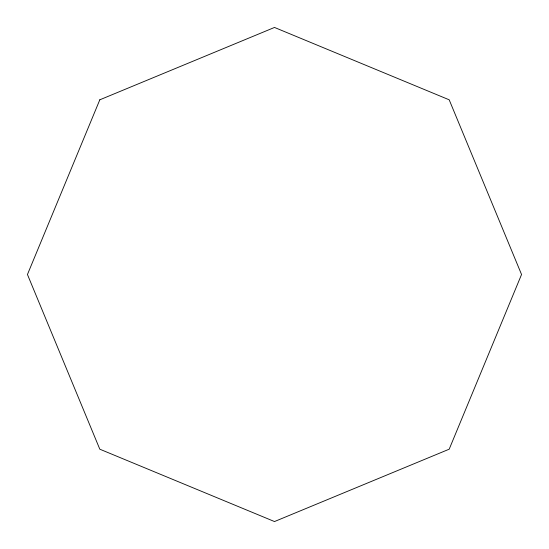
<?xml version="1.0" encoding="UTF-8"?>
<svg xmlns="http://www.w3.org/2000/svg" width="549" height="549" viewBox="0 0 549 549"><rect width="100%" height="100%" fill="white"/><g stroke="black" fill="none" stroke-linecap="round" stroke-linejoin="round"><path stroke-width="0.82" d="M99.808 99.808L27.45 274.5L99.808 449.192L274.5 521.55L449.192 449.192L521.55 274.5L449.192 99.808L274.5 27.45L99.808 99.808"/></g></svg>
